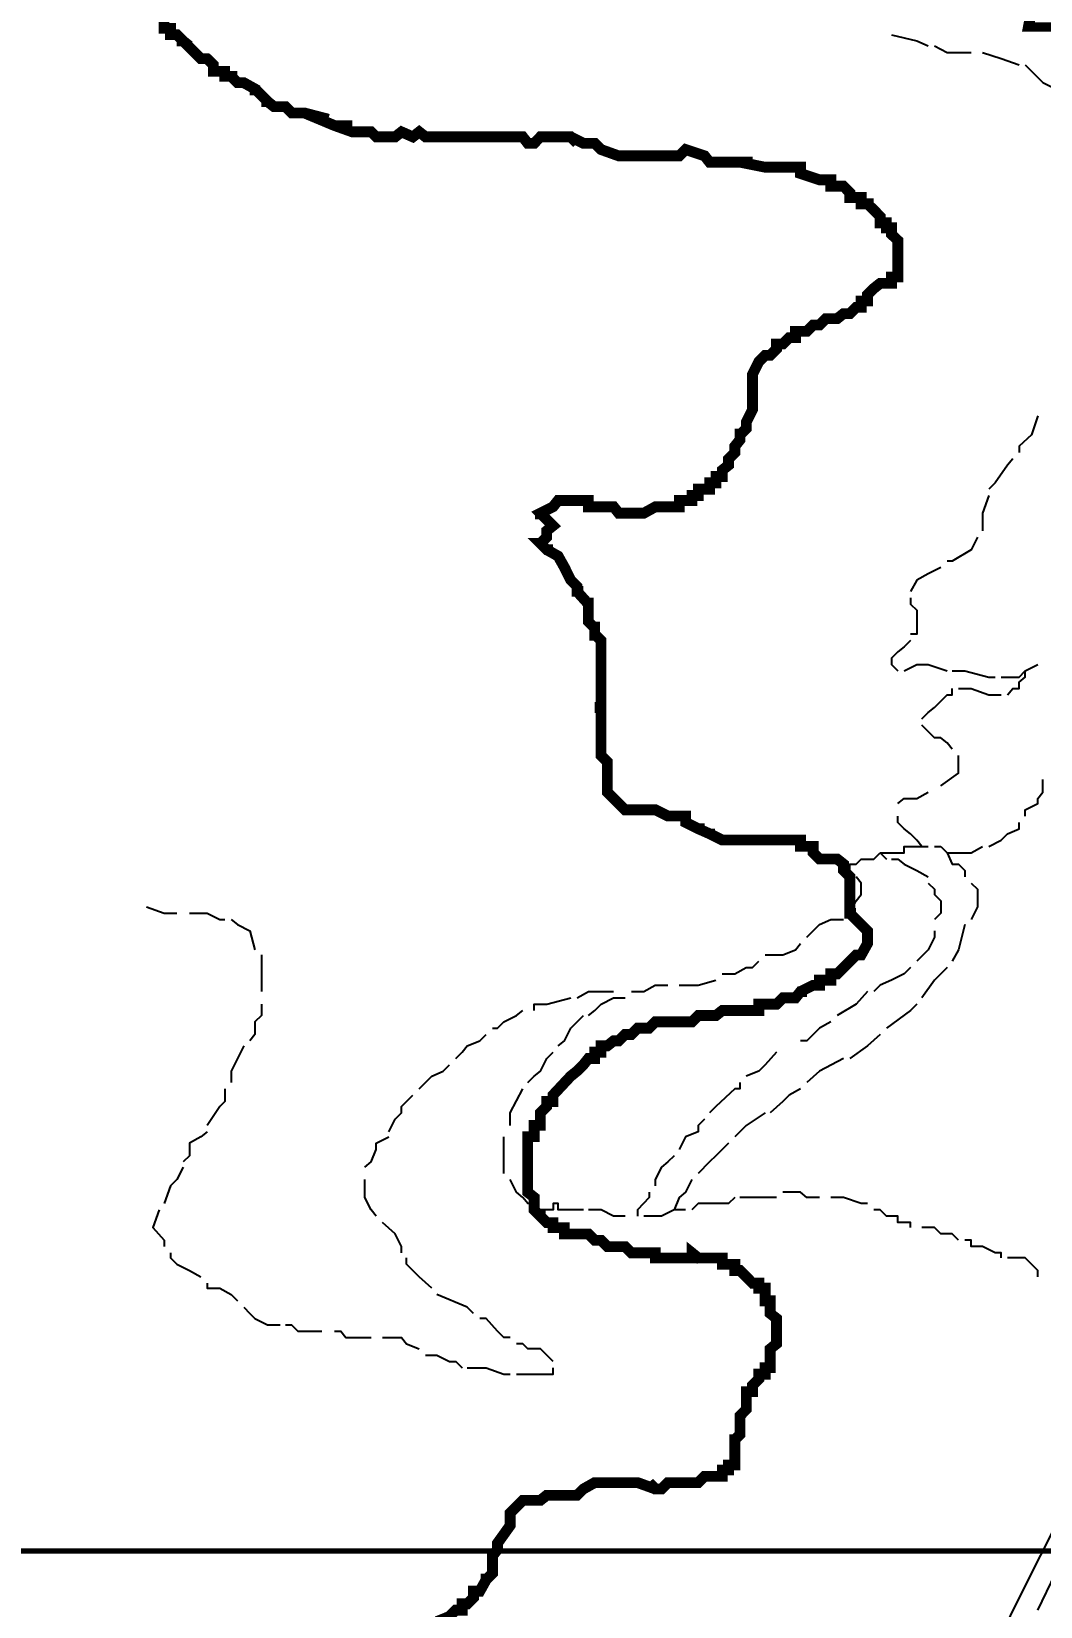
# Model space of a CAD drawing. Header units: millimetres. Extents: x -3588 to 75209, y -3737 to 38254.
# Drawn here: x 27472.3 to 27697.9, y 18146.8 to 18498.9 of the extents above; entities that cross this region are included whole.
import ezdxf

# ---------------------------------------------------------------- set-up
doc = ezdxf.new("R2010")
doc.units = ezdxf.units.MM
doc.layers.add('P', color=253, linetype='Continuous')
doc.layers.add('T', color=7, linetype='Continuous')

msp = doc.modelspace()

# ---------------------------------------------------------------- linework, layer by layer
at = {"layer": 'P', "const_width": 2.417}
for points in [[(27633.512, 18194.784), (27633.512, 18196.192), (27634.92, 18197.6), (27634.92, 18198.72), (27636.344, 18198.72), (27636.344, 18200.145), (27637.465, 18200.145), (27637.465, 18201.553), (27637.465, 18202.961), (27637.465, 18204.37), (27638.873, 18205.506), (27638.873, 18206.914), (27638.873, 18208.323), (27638.873, 18209.731), (27638.873, 18211.155), (27637.465, 18212.276), (27637.465, 18213.684), (27637.465, 18215.108), (27636.344, 18215.108), (27636.344, 18216.517), (27636.344, 18217.925), (27634.92, 18217.925), (27634.92, 18219.045), (27633.512, 18219.045), (27632.103, 18220.47), (27630.695, 18221.878), (27629.559, 18221.878), (27629.559, 18223.286), (27628.15, 18223.286), (27626.742, 18223.286), (27626.742, 18224.694), (27625.334, 18224.694), (27623.91, 18224.694), (27622.789, 18224.694), (27621.381, 18224.694), (27619.973, 18225.831), (27619.973, 18224.694), (27618.548, 18224.694), (27617.14, 18224.694), (27616.02, 18224.694), (27614.595, 18224.694), (27613.187, 18224.694), (27611.779, 18224.694), (27611.779, 18225.831), (27610.37, 18225.831), (27609.234, 18225.831), (27607.826, 18225.831), (27606.417, 18225.831), (27605.009, 18227.239), (27603.585, 18227.239), (27602.465, 18227.239), (27601.056, 18227.239), (27599.648, 18228.647), (27598.224, 18228.647), (27596.815, 18230.056), (27595.695, 18230.056), (27594.271, 18230.056), (27592.862, 18230.056), (27591.454, 18230.056), (27591.454, 18231.48), (27590.046, 18231.48), (27588.909, 18231.48), (27588.909, 18232.6), (27587.501, 18232.6), (27586.093, 18234.009), (27584.684, 18235.433), (27584.684, 18236.841), (27584.684, 18238.25), (27583.26, 18239.37), (27583.26, 18240.794), (27583.26, 18242.203), (27583.26, 18243.611), (27583.26, 18245.019), (27583.26, 18246.155), (27583.26, 18247.564), (27583.26, 18248.972), (27583.26, 18250.38), (27583.26, 18251.805), (27584.684, 18251.805), (27584.684, 18252.925), (27584.684, 18254.333), (27586.093, 18254.333), (27586.093, 18255.758), (27586.093, 18257.166), (27587.501, 18258.574), (27587.501, 18259.695), (27588.909, 18259.695), (27588.909, 18261.119), (27592.862, 18265.344), (27594.271, 18266.48), (27595.695, 18267.889), (27596.815, 18269.297), (27598.224, 18269.297), (27598.224, 18270.705), (27599.648, 18270.705), (27599.648, 18272.129), (27601.056, 18272.129), (27602.465, 18273.25), (27603.585, 18273.25), (27605.009, 18274.658), (27606.417, 18274.658), (27607.826, 18276.082), (27610.37, 18276.082), (27611.779, 18277.491), (27613.187, 18277.491), (27614.595, 18277.491), (27616.02, 18277.491), (27617.14, 18277.491), (27618.548, 18277.491), (27619.973, 18277.491), (27621.381, 18278.899), (27622.789, 18278.899), (27623.91, 18278.899), (27625.334, 18278.899), (27626.742, 18280.019), (27628.15, 18280.019), (27629.559, 18280.019), (27630.695, 18280.019), (27632.103, 18280.019), (27633.512, 18280.019), (27634.92, 18280.019), (27634.92, 18281.444), (27637.465, 18281.444), (27638.873, 18281.444), (27640.297, 18282.852), (27641.706, 18282.852), (27643.114, 18282.852), (27644.234, 18284.26), (27647.067, 18285.669), (27648.475, 18285.669), (27648.475, 18286.805), (27649.884, 18286.805), (27651.02, 18286.805), (27651.02, 18288.213), (27652.428, 18288.213), (27653.836, 18289.622), (27655.245, 18291.03), (27656.669, 18292.454), (27657.789, 18292.454), (27659.198, 18294.983), (27659.198, 18296.407), (27659.198, 18297.815), (27657.789, 18299.224), (27656.669, 18300.344), (27655.245, 18301.768), (27655.245, 18303.177), (27655.245, 18304.585), (27655.245, 18305.993), (27655.245, 18307.13), (27655.245, 18308.538), (27655.245, 18309.946), (27653.836, 18311.355), (27653.836, 18312.779), (27652.428, 18313.899), (27651.02, 18313.899), (27649.884, 18313.899), (27648.475, 18313.899), (27647.067, 18315.308), (27647.067, 18316.732), (27645.659, 18316.732), (27644.234, 18316.732), (27644.234, 18318.14), (27643.114, 18318.14), (27641.706, 18318.14), (27640.297, 18318.14), (27638.873, 18318.14), (27636.344, 18318.14), (27633.512, 18318.14), (27630.695, 18318.14), (27629.559, 18318.14), (27626.742, 18318.14), (27623.91, 18319.548), (27621.381, 18320.669), (27618.548, 18322.093), (27618.548, 18323.501), (27617.14, 18323.501), (27614.595, 18323.501), (27611.779, 18324.91), (27610.37, 18324.91), (27607.826, 18324.91), (27605.009, 18324.91), (27603.585, 18326.318), (27602.465, 18327.454), (27601.056, 18328.863), (27601.056, 18331.679), (27601.056, 18333.104), (27601.056, 18335.632), (27599.648, 18337.057), (27599.648, 18338.465), (27599.648, 18340.993), (27599.648, 18345.234), (27599.648, 18346.643), (27599.648, 18347.779), (27598.224, 18347.779), (27599.648, 18347.779), (27599.648, 18350.596), (27599.648, 18352.004), (27599.648, 18355.957), (27599.648, 18357.381), (27599.648, 18360.198), (27599.648, 18362.743), (27598.224, 18364.151), (27598.224, 18365.559), (27596.815, 18366.967), (27596.815, 18369.512), (27596.815, 18370.92), (27594.271, 18373.753), (27594.271, 18374.873), (27592.862, 18376.282), (27591.454, 18379.114), (27590.046, 18381.643), (27587.501, 18383.067), (27586.093, 18384.476), (27587.501, 18385.884), (27587.501, 18387.292), (27588.909, 18388.428), (27587.501, 18389.837), (27586.093, 18391.245), (27588.909, 18392.653), (27590.046, 18394.078), (27591.454, 18394.078), (27592.862, 18394.078), (27594.271, 18394.078), (27595.695, 18394.078), (27596.815, 18394.078), (27596.815, 18392.653), (27598.224, 18392.653), (27599.648, 18392.653), (27601.056, 18392.653), (27602.465, 18392.653), (27603.585, 18391.245), (27605.009, 18391.245), (27606.417, 18391.245), (27607.826, 18391.245), (27609.234, 18391.245), (27611.779, 18392.653), (27613.187, 18392.653), (27614.595, 18392.653), (27616.02, 18392.653), (27617.14, 18392.653), (27617.14, 18394.078), (27618.548, 18394.078), (27619.973, 18394.078), (27619.973, 18395.198), (27621.381, 18395.198), (27621.381, 18396.606), (27623.91, 18396.606), (27623.91, 18398.031), (27625.334, 18398.031), (27625.334, 18399.439), (27626.742, 18399.439), (27626.742, 18400.847), (27628.15, 18401.968), (27628.15, 18403.392), (27629.559, 18404.8), (27629.559, 18406.209), (27630.695, 18407.617), (27630.695, 18408.753), (27632.103, 18410.162), (27632.103, 18411.57), (27633.512, 18414.402), (27633.512, 18415.523), (27633.512, 18416.931), (27633.512, 18419.764), (27633.512, 18421.172), (27633.512, 18422.292), (27634.92, 18425.125), (27636.344, 18426.533), (27637.465, 18426.533), (27638.873, 18427.942), (27638.873, 18429.078), (27640.297, 18429.078), (27641.706, 18430.486), (27643.114, 18430.486), (27643.114, 18431.895), (27644.234, 18431.895), (27645.659, 18431.895), (27647.067, 18433.303), (27648.475, 18433.303), (27649.884, 18434.727), (27651.02, 18434.727), (27652.428, 18434.727), (27653.836, 18435.847), (27655.245, 18435.847), (27656.669, 18437.256), (27657.789, 18437.256), (27657.789, 18438.68), (27659.198, 18438.68), (27659.198, 18440.088), (27660.622, 18441.497), (27662.03, 18442.617), (27663.439, 18442.617), (27664.559, 18442.617), (27664.559, 18444.041), (27665.983, 18444.041), (27665.983, 18445.45), (27665.983, 18446.858), (27665.983, 18448.266), (27665.983, 18449.403), (27665.983, 18450.811), (27665.983, 18452.219), (27664.559, 18453.628), (27664.559, 18455.052), (27663.439, 18455.052), (27663.439, 18456.172), (27662.03, 18456.172), (27662.03, 18457.581), (27660.622, 18459.005), (27659.198, 18460.413), (27657.789, 18460.413), (27657.789, 18461.822), (27656.669, 18461.822), (27655.245, 18461.822), (27655.245, 18462.942), (27653.836, 18464.366), (27651.02, 18464.366), (27651.02, 18465.774), (27648.475, 18465.774), (27644.234, 18467.183), (27644.234, 18468.591), (27641.706, 18468.591), (27640.297, 18468.591), (27638.873, 18468.591), (27637.465, 18468.591), (27636.344, 18468.591), (27630.695, 18469.727), (27628.15, 18469.727), (27625.334, 18469.727), (27623.91, 18469.727), (27622.789, 18471.136), (27618.548, 18472.544), (27617.14, 18471.136), (27613.187, 18471.136), (27611.779, 18471.136), (27610.37, 18471.136), (27609.234, 18471.136), (27606.417, 18471.136), (27605.009, 18471.136), (27603.585, 18471.136), (27599.648, 18472.544), (27598.224, 18473.952), (27596.815, 18473.952), (27595.695, 18473.952), (27592.862, 18475.377), (27590.046, 18475.377), (27588.909, 18475.377), (27586.093, 18475.377), (27584.684, 18473.952), (27583.26, 18473.952), (27582.14, 18475.377), (27579.323, 18475.377), (27577.899, 18475.377), (27573.946, 18475.377), (27571.129, 18475.377), (27565.768, 18475.377), (27560.407, 18475.377), (27558.998, 18476.497), (27557.574, 18475.377), (27555.046, 18476.497), (27553.621, 18475.377), (27550.805, 18475.377), (27549.396, 18475.377), (27548.26, 18476.497), (27546.852, 18476.497), (27544.035, 18476.497), (27540.082, 18477.905), (27533.296, 18480.738), (27531.888, 18480.738), (27530.48, 18480.738), (27529.072, 18482.146), (27527.935, 18482.146), (27526.527, 18482.146), (27525.119, 18483.266), (27522.286, 18486.099), (27519.757, 18487.507), (27518.349, 18487.507), (27516.925, 18488.916), (27515.516, 18488.916), (27515.516, 18490.052), (27514.396, 18490.052), (27512.972, 18490.052), (27512.972, 18491.46), (27511.563, 18492.869), (27510.155, 18492.869), (27508.747, 18494.277), (27506.202, 18496.822), (27504.794, 18498.23), (27503.386, 18498.23), (27503.386, 18499.654), (27501.961, 18499.654), (27501.961, 18501.063)], [(27503.386, 18498.23), (27503.386, 18499.654), (27501.961, 18499.654), (27501.961, 18501.063)], [(27507.611, 18495.701), (27506.202, 18496.822), (27504.794, 18496.822)], [(27518.349, 18488.916), (27516.925, 18488.916), (27515.516, 18488.916), (27515.516, 18490.052), (27514.396, 18490.052), (27512.972, 18490.052), (27512.972, 18491.46), (27511.563, 18492.869), (27510.155, 18492.869), (27508.747, 18494.277)], [(27522.286, 18484.691), (27522.286, 18486.099), (27519.757, 18487.507)], [(27526.527, 18482.146), (27525.119, 18483.266), (27523.71, 18483.266)], [(27538.674, 18479.33), (27533.296, 18480.738), (27531.888, 18480.738), (27530.48, 18480.738), (27529.072, 18482.146), (27527.935, 18482.146)], [(27544.035, 18477.905), (27540.082, 18477.905)], [(27548.26, 18476.497), (27546.852, 18476.497), (27545.443, 18476.497)], [(27560.407, 18475.377), (27558.998, 18476.497), (27557.574, 18475.377), (27555.046, 18476.497), (27553.621, 18475.377), (27550.805, 18475.377)], [(27565.768, 18475.377), (27562.935, 18475.377)], [(27571.129, 18475.377), (27568.585, 18475.377)], [(27583.26, 18473.952), (27582.14, 18475.377), (27579.323, 18475.377), (27577.899, 18475.377), (27573.946, 18475.377), (27572.538, 18475.377)], [(27588.909, 18475.377), (27586.093, 18475.377), (27584.684, 18473.952)], [(27594.271, 18473.952), (27592.862, 18475.377), (27590.046, 18475.377)], [(27606.417, 18471.136), (27605.009, 18471.136), (27603.585, 18471.136), (27599.648, 18472.544), (27598.224, 18473.952), (27596.815, 18473.952), (27595.695, 18473.952)], [(27611.779, 18471.136), (27610.37, 18471.136), (27609.234, 18471.136), (27607.826, 18471.136)], [(27617.14, 18471.136), (27613.187, 18471.136)], [(27629.559, 18469.727), (27628.15, 18469.727), (27625.334, 18469.727), (27623.91, 18469.727), (27622.789, 18471.136), (27618.548, 18472.544)], [(27633.512, 18469.727), (27630.695, 18469.727)], [(27638.873, 18468.591), (27637.465, 18468.591), (27636.344, 18468.591)], [(27651.02, 18464.366), (27651.02, 18465.774), (27648.475, 18465.774), (27644.234, 18467.183), (27644.234, 18468.591), (27641.706, 18468.591)], [(27655.245, 18462.942), (27653.836, 18464.366), (27652.428, 18464.366)], [(27660.622, 18460.413), (27659.198, 18460.413), (27657.789, 18460.413), (27657.789, 18461.822), (27656.669, 18461.822)], [(27665.983, 18449.403), (27665.983, 18450.811), (27665.983, 18452.219), (27664.559, 18453.628), (27664.559, 18455.052), (27663.439, 18455.052), (27663.439, 18456.172), (27662.03, 18456.172), (27662.03, 18457.581), (27660.622, 18459.005)], [(27665.983, 18444.041), (27665.983, 18445.45), (27665.983, 18446.858), (27665.983, 18448.266)], [(27651.02, 18434.727), (27652.428, 18434.727), (27653.836, 18435.847), (27655.245, 18435.847), (27656.669, 18437.256), (27657.789, 18437.256), (27657.789, 18438.68), (27659.198, 18438.68), (27659.198, 18440.088)], [(27660.622, 18441.497), (27662.03, 18442.617), (27663.439, 18442.617), (27664.559, 18442.617)], [(27647.067, 18433.303), (27648.475, 18433.303), (27649.884, 18434.727)], [(27633.512, 18421.172), (27633.512, 18422.292), (27634.92, 18425.125), (27636.344, 18426.533), (27637.465, 18426.533), (27638.873, 18427.942), (27638.873, 18429.078), (27640.297, 18429.078)], [(27641.706, 18430.486), (27643.114, 18430.486), (27643.114, 18431.895), (27644.234, 18431.895)], [(27633.512, 18416.931), (27633.512, 18419.764)], [(27632.103, 18411.57), (27633.512, 18414.402)], [(27626.742, 18400.847), (27628.15, 18401.968), (27628.15, 18403.392), (27629.559, 18404.8), (27629.559, 18406.209), (27630.695, 18407.617), (27630.695, 18408.753), (27630.695, 18410.162)], [(27622.789, 18396.606), (27623.91, 18396.606), (27623.91, 18398.031), (27625.334, 18398.031), (27625.334, 18399.439)], [(27586.093, 18389.837), (27586.093, 18391.245), (27588.909, 18392.653), (27590.046, 18394.078), (27591.454, 18394.078), (27592.862, 18394.078), (27594.271, 18394.078)], [(27596.815, 18394.078), (27596.815, 18392.653), (27598.224, 18392.653), (27599.648, 18392.653)], [(27618.548, 18394.078), (27619.973, 18394.078), (27619.973, 18395.198), (27621.381, 18395.198)], [(27601.056, 18392.653), (27602.465, 18392.653), (27603.585, 18391.245), (27605.009, 18391.245)], [(27606.417, 18391.245), (27607.826, 18391.245), (27609.234, 18391.245), (27611.779, 18392.653), (27613.187, 18392.653), (27614.595, 18392.653), (27616.02, 18392.653), (27617.14, 18392.653)], [(27587.501, 18385.884), (27587.501, 18387.292), (27588.909, 18388.428), (27587.501, 18389.837)], [(27588.909, 18383.067), (27587.501, 18383.067), (27586.093, 18384.476), (27587.501, 18384.476)], [(27595.695, 18373.753), (27594.271, 18373.753), (27594.271, 18374.873), (27592.862, 18376.282), (27591.454, 18379.114), (27590.046, 18381.643)], [(27596.815, 18368.104), (27596.815, 18369.512), (27596.815, 18370.92), (27596.815, 18372.329)], [(27598.224, 18362.743), (27598.224, 18364.151), (27598.224, 18365.559), (27598.224, 18366.967)], [(27599.648, 18350.596), (27599.648, 18352.004), (27599.648, 18355.957), (27599.648, 18357.381), (27599.648, 18360.198), (27599.648, 18361.318)], [(27599.648, 18346.643), (27599.648, 18347.779), (27598.224, 18347.779), (27599.648, 18347.779), (27599.648, 18349.187)], [(27599.648, 18340.993), (27599.648, 18343.826)], [(27601.056, 18328.863), (27601.056, 18331.679), (27601.056, 18333.104), (27601.056, 18335.632), (27599.648, 18337.057), (27599.648, 18338.465)], [(27605.009, 18324.91), (27603.585, 18326.318), (27602.465, 18327.454)], [(27610.37, 18324.91), (27607.826, 18324.91)], [(27622.789, 18320.669), (27621.381, 18320.669), (27618.548, 18322.093), (27618.548, 18323.501), (27617.14, 18323.501), (27614.595, 18323.501), (27611.779, 18324.91)], [(27626.742, 18318.14), (27623.91, 18319.548), (27623.91, 18320.669)], [(27632.103, 18318.14), (27630.695, 18318.14), (27629.559, 18318.14), (27628.15, 18318.14)], [(27644.234, 18318.14), (27643.114, 18318.14), (27641.706, 18318.14), (27640.297, 18318.14), (27638.873, 18318.14), (27636.344, 18318.14), (27633.512, 18318.14)], [(27648.475, 18313.899), (27647.067, 18315.308), (27647.067, 18316.732), (27645.659, 18316.732)], [(27653.836, 18312.779), (27652.428, 18313.899), (27651.02, 18313.899), (27649.884, 18313.899)], [(27656.669, 18301.768), (27655.245, 18301.768), (27655.245, 18303.177), (27655.245, 18304.585), (27655.245, 18305.993), (27655.245, 18307.13), (27655.245, 18308.538), (27655.245, 18309.946), (27653.836, 18311.355)], [(27659.198, 18296.407), (27659.198, 18297.815), (27657.789, 18299.224), (27656.669, 18300.344)], [(27656.669, 18292.454), (27657.789, 18292.454), (27659.198, 18294.983)], [(27647.067, 18285.669), (27648.475, 18285.669), (27648.475, 18286.805), (27649.884, 18286.805), (27651.02, 18286.805), (27651.02, 18288.213), (27652.428, 18288.213), (27653.836, 18289.622), (27655.245, 18291.03)], [(27643.114, 18282.852), (27644.234, 18284.26), (27645.659, 18284.26)], [(27625.334, 18278.899), (27626.742, 18280.019), (27628.15, 18280.019), (27629.559, 18280.019), (27630.695, 18280.019), (27632.103, 18280.019), (27633.512, 18280.019), (27634.92, 18280.019), (27634.92, 18281.444), (27636.344, 18281.444)], [(27637.465, 18281.444), (27638.873, 18281.444), (27640.297, 18282.852)], [(27603.585, 18273.25), (27605.009, 18274.658), (27606.417, 18274.658), (27607.826, 18276.082), (27610.37, 18276.082), (27611.779, 18277.491), (27613.187, 18277.491)], [(27614.595, 18277.491), (27616.02, 18277.491), (27617.14, 18277.491), (27618.548, 18277.491)], [(27619.973, 18277.491), (27621.381, 18278.899), (27622.789, 18278.899), (27623.91, 18278.899)], [(27599.648, 18270.705), (27599.648, 18272.129), (27601.056, 18272.129), (27602.465, 18273.25)], [(27595.695, 18267.889), (27596.815, 18269.297), (27598.224, 18269.297)], [(27587.501, 18258.574), (27587.501, 18259.695), (27588.909, 18259.695), (27588.909, 18261.119), (27592.862, 18265.344), (27594.271, 18266.48)], [(27584.684, 18252.925), (27584.684, 18254.333), (27586.093, 18254.333), (27586.093, 18255.758), (27586.093, 18257.166)], [(27583.26, 18248.972), (27583.26, 18250.38), (27583.26, 18251.805)], [(27584.684, 18236.841), (27584.684, 18238.25), (27583.26, 18239.37), (27583.26, 18240.794), (27583.26, 18242.203), (27583.26, 18243.611), (27583.26, 18245.019), (27583.26, 18246.155)], [(27588.909, 18232.6), (27587.501, 18232.6), (27586.093, 18234.009), (27586.093, 18235.433)], [(27592.862, 18230.056), (27591.454, 18230.056), (27591.454, 18231.48), (27590.046, 18231.48)], [(27603.585, 18227.239), (27602.465, 18227.239), (27601.056, 18227.239), (27599.648, 18228.647), (27598.224, 18228.647), (27596.815, 18230.056), (27595.695, 18230.056), (27594.271, 18230.056)], [(27609.234, 18225.831), (27607.826, 18225.831), (27606.417, 18225.831)], [(27614.595, 18224.694), (27613.187, 18224.694), (27611.779, 18224.694), (27611.779, 18225.831), (27610.37, 18225.831)], [(27626.742, 18224.694), (27625.334, 18224.694), (27623.91, 18224.694), (27622.789, 18224.694), (27621.381, 18224.694), (27619.973, 18225.831), (27619.973, 18224.694), (27618.548, 18224.694), (27617.14, 18224.694), (27616.02, 18224.694)], [(27630.695, 18221.878), (27629.559, 18221.878), (27629.559, 18223.286), (27628.15, 18223.286)], [(27634.92, 18217.925), (27634.92, 18219.045), (27633.512, 18219.045), (27632.103, 18220.47)], [(27638.873, 18206.914), (27638.873, 18208.323), (27638.873, 18209.731), (27638.873, 18211.155), (27637.465, 18212.276), (27637.465, 18213.684), (27637.465, 18215.108), (27636.344, 18215.108), (27636.344, 18216.517)], [(27637.465, 18201.553), (27637.465, 18202.961), (27637.465, 18204.37), (27638.873, 18205.506)], [(27634.92, 18197.6), (27634.92, 18198.72), (27636.344, 18198.72), (27636.344, 18200.145)], [(27630.695, 18186.59), (27630.695, 18187.998), (27630.695, 18189.406), (27632.103, 18190.831), (27632.103, 18191.951), (27632.103, 18193.359), (27632.103, 18194.784), (27633.512, 18194.784), (27633.512, 18196.192)], [(27618.548, 18174.459), (27619.973, 18174.459), (27621.381, 18174.459), (27622.789, 18175.867), (27623.91, 18175.867), (27625.334, 18175.867), (27626.742, 18175.867), (27626.742, 18177.275), (27628.15, 18177.275), (27628.15, 18178.396), (27629.559, 18178.396), (27629.559, 18179.82), (27629.559, 18181.228), (27629.559, 18184.045), (27630.695, 18185.181), (27630.695, 18186.59), (27630.695, 18187.998), (27630.695, 18189.406), (27632.103, 18190.831), (27632.103, 18191.951), (27632.103, 18193.359), (27632.103, 18194.784), (27633.512, 18194.784)], [(27629.559, 18181.228), (27629.559, 18184.045), (27630.695, 18184.045)], [(27626.742, 18177.275), (27628.15, 18177.275), (27628.15, 18178.396), (27629.559, 18178.396), (27629.559, 18179.82)], [(27614.595, 18174.459), (27617.14, 18174.459), (27618.548, 18174.459), (27619.973, 18174.459), (27621.381, 18174.459), (27622.789, 18175.867), (27623.91, 18175.867), (27625.334, 18175.867)], [(27565.768, 18144.532), (27567.176, 18145.94), (27568.585, 18145.94), (27568.585, 18147.349), (27569.721, 18147.349), (27571.129, 18148.757), (27571.129, 18150.181), (27572.538, 18150.181), (27573.946, 18152.71), (27575.37, 18154.134), (27575.37, 18155.542), (27575.37, 18156.951), (27575.37, 18158.071), (27576.491, 18159.495), (27576.491, 18160.904), (27579.323, 18164.857), (27579.323, 18166.265), (27579.323, 18167.673), (27580.731, 18169.082), (27582.14, 18170.506), (27584.684, 18170.506), (27586.093, 18170.506), (27587.501, 18171.626), (27590.046, 18171.626), (27591.454, 18171.626), (27592.862, 18171.626), (27594.271, 18171.626), (27595.695, 18173.035), (27598.224, 18174.459), (27601.056, 18174.459), (27605.009, 18174.459), (27606.417, 18174.459), (27607.826, 18174.459), (27611.779, 18173.035), (27613.187, 18173.035), (27614.595, 18174.459), (27618.548, 18174.459)], [(27587.501, 18171.626), (27590.046, 18171.626), (27591.454, 18171.626)], [(27592.862, 18171.626), (27594.271, 18171.626), (27595.695, 18173.035), (27598.224, 18174.459), (27601.056, 18174.459), (27603.585, 18174.459)], [(27605.009, 18174.459), (27606.417, 18174.459), (27607.826, 18174.459)], [(27610.37, 18174.459), (27611.779, 18173.035), (27613.187, 18173.035)], [(27576.491, 18159.495), (27576.491, 18160.904), (27579.323, 18164.857), (27579.323, 18166.265), (27579.323, 18167.673), (27580.731, 18169.082)], [(27582.14, 18170.506), (27584.684, 18170.506), (27586.093, 18170.506)], [(27575.37, 18155.542), (27575.37, 18156.951), (27575.37, 18158.071), (27576.491, 18158.071)], [(27572.538, 18150.181), (27573.946, 18152.71), (27573.946, 18154.134)], [(27562.935, 18143.396), (27565.768, 18144.532), (27567.176, 18145.94), (27568.585, 18145.94), (27568.585, 18147.349), (27569.721, 18147.349), (27571.129, 18148.757)]]:
    msp.add_lwpolyline(points, dxfattribs=at)
at = {"layer": 'P', "color": 254, "const_width": 1.2}
for points in [[(27568.585, 18145.94), (27568.585, 18147.349), (27569.721, 18147.349), (27571.129, 18148.757), (27571.129, 18150.181), (27572.538, 18150.181), (27573.946, 18152.71), (27575.37, 18154.134), (27575.37, 18155.542), (27575.37, 18156.951), (27575.37, 18158.071), (27576.491, 18159.495), (27576.491, 18160.904), (27579.323, 18164.857), (27579.323, 18166.265), (27579.323, 18167.673), (27580.731, 18169.082), (27582.14, 18170.506), (27584.684, 18170.506), (27586.093, 18170.506), (27587.501, 18171.626), (27590.046, 18171.626), (27591.454, 18171.626), (27592.862, 18171.626), (27594.271, 18171.626), (27595.695, 18173.035), (27598.224, 18174.459), (27601.056, 18174.459), (27605.009, 18174.459), (27606.417, 18174.459), (27607.826, 18174.459), (27611.779, 18173.035), (27613.187, 18173.035), (27614.595, 18174.459), (27617.14, 18174.459), (27618.548, 18174.459), (27619.973, 18174.459), (27621.381, 18174.459), (27622.789, 18175.867), (27623.91, 18175.867), (27625.334, 18175.867), (27626.742, 18175.867), (27626.742, 18177.275), (27628.15, 18177.275), (27628.15, 18178.396), (27629.559, 18178.396), (27629.559, 18179.82), (27629.559, 18181.228), (27629.559, 18184.045), (27630.695, 18185.181), (27630.695, 18186.59), (27630.695, 18187.998), (27630.695, 18189.406), (27632.103, 18190.831), (27632.103, 18191.951), (27632.103, 18193.359), (27632.103, 18194.784), (27633.512, 18194.784), (27633.512, 18196.192), (27634.92, 18197.6), (27634.92, 18198.72), (27636.344, 18198.72), (27636.344, 18200.145), (27637.465, 18200.145), (27637.465, 18201.553), (27637.465, 18202.961), (27637.465, 18204.37), (27638.873, 18205.506), (27638.873, 18206.914), (27638.873, 18208.323), (27638.873, 18209.731), (27638.873, 18211.155), (27637.465, 18212.276), (27637.465, 18213.684), (27637.465, 18215.108), (27636.344, 18215.108), (27636.344, 18216.517), (27636.344, 18217.925), (27634.92, 18217.925), (27634.92, 18219.045), (27633.512, 18219.045), (27632.103, 18220.47), (27630.695, 18221.878), (27629.559, 18221.878), (27629.559, 18223.286), (27628.15, 18223.286), (27626.742, 18223.286), (27626.742, 18224.694), (27625.334, 18224.694), (27623.91, 18224.694), (27622.789, 18224.694), (27621.381, 18224.694), (27619.973, 18225.831), (27619.973, 18224.694), (27618.548, 18224.694), (27617.14, 18224.694), (27616.02, 18224.694), (27614.595, 18224.694), (27613.187, 18224.694), (27611.779, 18224.694), (27611.779, 18225.831), (27610.37, 18225.831), (27609.234, 18225.831), (27607.826, 18225.831), (27606.417, 18225.831), (27605.009, 18227.239), (27603.585, 18227.239), (27602.465, 18227.239), (27601.056, 18227.239), (27599.648, 18228.647), (27598.224, 18228.647), (27596.815, 18230.056), (27595.695, 18230.056), (27594.271, 18230.056), (27592.862, 18230.056), (27591.454, 18230.056), (27591.454, 18231.48), (27590.046, 18231.48), (27588.909, 18231.48), (27588.909, 18232.6), (27587.501, 18232.6), (27586.093, 18234.009), (27584.684, 18235.433), (27584.684, 18236.841), (27584.684, 18238.25), (27583.26, 18239.37), (27583.26, 18240.794), (27583.26, 18242.203), (27583.26, 18243.611), (27583.26, 18245.019), (27583.26, 18246.155), (27583.26, 18247.564), (27583.26, 18248.972), (27583.26, 18250.38), (27583.26, 18251.805), (27584.684, 18251.805), (27584.684, 18252.925), (27584.684, 18254.333), (27586.093, 18254.333), (27586.093, 18255.758), (27586.093, 18257.166), (27587.501, 18258.574), (27587.501, 18259.695), (27588.909, 18259.695), (27588.909, 18261.119), (27592.862, 18265.344), (27594.271, 18266.48), (27595.695, 18267.889), (27596.815, 18269.297), (27598.224, 18269.297), (27598.224, 18270.705), (27599.648, 18270.705), (27599.648, 18272.129), (27601.056, 18272.129), (27602.465, 18273.25), (27603.585, 18273.25), (27605.009, 18274.658), (27606.417, 18274.658), (27607.826, 18276.082), (27610.37, 18276.082), (27611.779, 18277.491), (27613.187, 18277.491), (27614.595, 18277.491), (27616.02, 18277.491), (27617.14, 18277.491), (27618.548, 18277.491), (27619.973, 18277.491), (27621.381, 18278.899), (27622.789, 18278.899), (27623.91, 18278.899), (27625.334, 18278.899), (27626.742, 18280.019), (27628.15, 18280.019), (27629.559, 18280.019), (27630.695, 18280.019), (27632.103, 18280.019), (27633.512, 18280.019), (27634.92, 18280.019), (27634.92, 18281.444), (27637.465, 18281.444), (27638.873, 18281.444), (27640.297, 18282.852), (27641.706, 18282.852), (27643.114, 18282.852), (27644.234, 18284.26), (27647.067, 18285.669), (27648.475, 18285.669), (27648.475, 18286.805), (27649.884, 18286.805), (27651.02, 18286.805), (27651.02, 18288.213), (27652.428, 18288.213), (27653.836, 18289.622), (27655.245, 18291.03), (27656.669, 18292.454), (27657.789, 18292.454), (27659.198, 18294.983), (27659.198, 18296.407), (27659.198, 18297.815), (27657.789, 18299.224), (27656.669, 18300.344), (27655.245, 18301.768), (27655.245, 18303.177), (27655.245, 18304.585), (27655.245, 18305.993), (27655.245, 18307.13), (27655.245, 18308.538), (27655.245, 18309.946), (27653.836, 18311.355), (27653.836, 18312.779), (27652.428, 18313.899), (27651.02, 18313.899), (27649.884, 18313.899), (27648.475, 18313.899), (27647.067, 18315.308), (27647.067, 18316.732), (27645.659, 18316.732), (27644.234, 18316.732), (27644.234, 18318.14), (27643.114, 18318.14), (27641.706, 18318.14), (27640.297, 18318.14), (27638.873, 18318.14), (27636.344, 18318.14), (27633.512, 18318.14), (27630.695, 18318.14), (27629.559, 18318.14), (27626.742, 18318.14), (27623.91, 18319.548), (27621.381, 18320.669), (27618.548, 18322.093), (27618.548, 18323.501), (27617.14, 18323.501), (27614.595, 18323.501), (27611.779, 18324.91), (27610.37, 18324.91), (27607.826, 18324.91), (27605.009, 18324.91), (27603.585, 18326.318), (27602.465, 18327.454), (27601.056, 18328.863), (27601.056, 18331.679), (27601.056, 18333.104), (27601.056, 18335.632), (27599.648, 18337.057), (27599.648, 18338.465), (27599.648, 18340.993), (27599.648, 18345.234), (27599.648, 18346.643), (27599.648, 18347.779), (27598.224, 18347.779), (27599.648, 18347.779), (27599.648, 18350.596), (27599.648, 18352.004), (27599.648, 18355.957), (27599.648, 18357.381), (27599.648, 18360.198), (27599.648, 18362.743), (27598.224, 18364.151), (27598.224, 18365.559), (27596.815, 18366.967), (27596.815, 18369.512), (27596.815, 18370.92), (27594.271, 18373.753), (27594.271, 18374.873), (27592.862, 18376.282), (27591.454, 18379.114), (27590.046, 18381.643), (27587.501, 18383.067), (27586.093, 18384.476), (27587.501, 18385.884), (27587.501, 18387.292), (27588.909, 18388.428), (27587.501, 18389.837), (27586.093, 18391.245), (27588.909, 18392.653), (27590.046, 18394.078), (27591.454, 18394.078), (27592.862, 18394.078), (27594.271, 18394.078), (27595.695, 18394.078), (27596.815, 18394.078), (27596.815, 18392.653), (27598.224, 18392.653), (27599.648, 18392.653), (27601.056, 18392.653), (27602.465, 18392.653), (27603.585, 18391.245), (27605.009, 18391.245), (27606.417, 18391.245), (27607.826, 18391.245), (27609.234, 18391.245), (27611.779, 18392.653), (27613.187, 18392.653), (27614.595, 18392.653), (27616.02, 18392.653), (27617.14, 18392.653), (27617.14, 18394.078), (27618.548, 18394.078), (27619.973, 18394.078), (27619.973, 18395.198), (27621.381, 18395.198), (27621.381, 18396.606), (27623.91, 18396.606), (27623.91, 18398.031), (27625.334, 18398.031), (27625.334, 18399.439), (27626.742, 18399.439), (27626.742, 18400.847), (27628.15, 18401.968), (27628.15, 18403.392), (27629.559, 18404.8), (27629.559, 18406.209), (27630.695, 18407.617), (27630.695, 18408.753), (27632.103, 18410.162), (27632.103, 18411.57), (27633.512, 18414.402), (27633.512, 18415.523), (27633.512, 18416.931), (27633.512, 18419.764), (27633.512, 18421.172), (27633.512, 18422.292), (27634.92, 18425.125), (27636.344, 18426.533), (27637.465, 18426.533), (27638.873, 18427.942), (27638.873, 18429.078), (27640.297, 18429.078), (27641.706, 18430.486), (27643.114, 18430.486), (27643.114, 18431.895), (27644.234, 18431.895), (27645.659, 18431.895), (27647.067, 18433.303), (27648.475, 18433.303), (27649.884, 18434.727), (27651.02, 18434.727), (27652.428, 18434.727), (27653.836, 18435.847), (27655.245, 18435.847), (27656.669, 18437.256), (27657.789, 18437.256), (27657.789, 18438.68), (27659.198, 18438.68), (27659.198, 18440.088), (27660.622, 18441.497), (27662.03, 18442.617), (27663.439, 18442.617), (27664.559, 18442.617), (27664.559, 18444.041), (27665.983, 18444.041), (27665.983, 18445.45), (27665.983, 18446.858), (27665.983, 18448.266), (27665.983, 18449.403), (27665.983, 18450.811), (27665.983, 18452.219), (27664.559, 18453.628), (27664.559, 18455.052), (27663.439, 18455.052), (27663.439, 18456.172), (27662.03, 18456.172), (27662.03, 18457.581), (27660.622, 18459.005), (27659.198, 18460.413), (27657.789, 18460.413), (27657.789, 18461.822), (27656.669, 18461.822), (27655.245, 18461.822), (27655.245, 18462.942), (27653.836, 18464.366), (27651.02, 18464.366), (27651.02, 18465.774), (27648.475, 18465.774), (27644.234, 18467.183), (27644.234, 18468.591), (27641.706, 18468.591), (27640.297, 18468.591), (27638.873, 18468.591), (27637.465, 18468.591), (27636.344, 18468.591), (27630.695, 18469.727), (27628.15, 18469.727), (27625.334, 18469.727), (27623.91, 18469.727), (27622.789, 18471.136), (27618.548, 18472.544), (27617.14, 18471.136), (27613.187, 18471.136), (27611.779, 18471.136), (27610.37, 18471.136), (27609.234, 18471.136), (27606.417, 18471.136), (27605.009, 18471.136), (27603.585, 18471.136), (27599.648, 18472.544), (27598.224, 18473.952), (27596.815, 18473.952), (27595.695, 18473.952), (27592.862, 18475.377), (27590.046, 18475.377), (27588.909, 18475.377), (27586.093, 18475.377), (27584.684, 18473.952), (27583.26, 18473.952), (27582.14, 18475.377), (27579.323, 18475.377), (27577.899, 18475.377), (27573.946, 18475.377), (27571.129, 18475.377), (27565.768, 18475.377), (27560.407, 18475.377), (27558.998, 18476.497), (27557.574, 18475.377), (27555.046, 18476.497), (27553.621, 18475.377), (27550.805, 18475.377), (27549.396, 18475.377), (27548.26, 18476.497), (27546.852, 18476.497), (27544.035, 18476.497), (27540.082, 18477.905), (27533.296, 18480.738), (27531.888, 18480.738), (27530.48, 18480.738), (27529.072, 18482.146), (27527.935, 18482.146), (27526.527, 18482.146), (27525.119, 18483.266), (27522.286, 18486.099), (27519.757, 18487.507), (27518.349, 18487.507), (27516.925, 18488.916), (27515.516, 18488.916), (27515.516, 18490.052), (27514.396, 18490.052), (27512.972, 18490.052), (27512.972, 18491.46), (27511.563, 18492.869), (27510.155, 18492.869), (27508.747, 18494.277), (27506.202, 18496.822), (27504.794, 18498.23), (27503.386, 18498.23), (27503.386, 18499.654)], [(20504.468, 18159.154), (35705.098, 18159.154)]]:
    msp.add_lwpolyline(points, dxfattribs=at)
at = {"layer": 'P'}
for points in [[(27664.559, 18498.23), (27670.208, 18496.822), (27672.753, 18495.701)], [(27674.161, 18495.701), (27676.994, 18494.277), (27682.355, 18494.277)], [(27684.884, 18494.277), (27689.125, 18492.869), (27693.078, 18491.46)], [(27694.486, 18491.46), (27695.894, 18490.052), (27698.439, 18487.507), (27701.271, 18486.099)], [(27697.319, 18412.978), (27695.894, 18408.753), (27693.078, 18406.209), (27693.078, 18404.8)], [(27691.669, 18403.392), (27690.533, 18401.968), (27687.716, 18398.031), (27686.308, 18396.606)], [(27686.308, 18395.198), (27684.884, 18391.245), (27684.884, 18387.292)], [(27683.763, 18385.884), (27682.355, 18383.067), (27678.114, 18380.523), (27676.994, 18380.523)], [(27675.569, 18379.114), (27672.753, 18377.706), (27670.208, 18376.282), (27668.8, 18373.753)], [(27668.8, 18372.329), (27668.8, 18370.92), (27670.208, 18369.512), (27670.208, 18366.967), (27670.208, 18364.151), (27668.8, 18364.151)], [(27668.8, 18362.743), (27667.392, 18361.318), (27665.983, 18360.198), (27664.559, 18358.79), (27664.559, 18357.381), (27665.983, 18355.957)], [(27667.392, 18355.957), (27670.208, 18357.381), (27672.753, 18357.381), (27676.994, 18355.957)], [(27678.114, 18355.957), (27680.947, 18355.957), (27686.308, 18354.549), (27687.716, 18354.549)], [(27689.125, 18354.549), (27690.533, 18354.549), (27693.078, 18354.549), (27694.486, 18355.957)], [(27690.533, 18350.596), (27691.669, 18352.004), (27693.078, 18352.004), (27693.078, 18353.428), (27694.486, 18354.549), (27694.486, 18355.957)], [(27694.486, 18355.957), (27697.319, 18357.381)], [(27671.345, 18345.234), (27672.753, 18346.643), (27674.161, 18347.779), (27675.569, 18349.187), (27676.994, 18350.596), (27678.114, 18350.596), (27678.114, 18352.004)], [(27679.522, 18352.004), (27680.947, 18352.004), (27682.355, 18352.004), (27686.308, 18350.596), (27689.125, 18350.596)], [(27678.114, 18338.465), (27676.994, 18339.873), (27675.569, 18340.993), (27674.161, 18340.993), (27672.753, 18342.418), (27671.345, 18343.826)], [(27675.569, 18330.271), (27679.522, 18333.104), (27679.522, 18335.632), (27679.522, 18337.057)], [(27694.486, 18323.501), (27694.486, 18324.91), (27697.319, 18326.318), (27697.319, 18327.454), (27698.439, 18328.863), (27698.439, 18330.271), (27698.439, 18331.679)], [(27665.983, 18326.318), (27667.392, 18327.454), (27670.208, 18327.454), (27672.753, 18328.863)], [(27671.345, 18316.732), (27670.208, 18318.14), (27668.8, 18319.548), (27667.392, 18320.669), (27665.983, 18322.093), (27665.983, 18323.501)], [(27686.308, 18316.732), (27689.125, 18318.14), (27690.533, 18319.548), (27693.078, 18320.669), (27693.078, 18322.093)], [(27655.245, 18311.355), (27655.245, 18312.779), (27656.669, 18312.779), (27657.789, 18313.899), (27660.622, 18313.899), (27662.03, 18315.308)], [(27662.03, 18315.308), (27664.559, 18315.308), (27665.983, 18315.308), (27667.392, 18315.308), (27667.392, 18316.732), (27670.208, 18316.732), (27671.345, 18316.732)], [(27662.03, 18315.308), (27663.439, 18313.899)], [(27664.559, 18313.899), (27665.983, 18313.899), (27667.392, 18312.779), (27670.208, 18311.355), (27672.753, 18309.946)], [(27671.345, 18316.732), (27672.753, 18316.732)], [(27674.161, 18316.732), (27675.569, 18316.732)], [(27675.569, 18316.732), (27676.994, 18315.308), (27678.114, 18312.779), (27679.522, 18312.779), (27680.947, 18311.355), (27680.947, 18309.946)], [(27676.994, 18315.308), (27682.355, 18315.308), (27684.884, 18316.732)], [(27655.245, 18301.768), (27656.669, 18304.585), (27657.789, 18305.993), (27657.789, 18308.538), (27656.669, 18309.946)], [(27672.753, 18308.538), (27674.161, 18307.13), (27674.161, 18305.993), (27675.569, 18304.585), (27675.569, 18303.177), (27675.569, 18301.768), (27674.161, 18300.344)], [(27682.355, 18308.538), (27683.763, 18307.13), (27683.763, 18305.993), (27683.763, 18303.177), (27682.355, 18300.344)], [(27498.024, 18303.177), (27501.961, 18301.768), (27504.794, 18301.768)], [(27507.611, 18301.768), (27510.155, 18301.768), (27511.563, 18301.768), (27514.396, 18300.344), (27515.516, 18300.344)], [(27516.925, 18300.344), (27518.349, 18299.224), (27521.166, 18297.815), (27522.286, 18293.574)], [(27645.659, 18296.407), (27647.067, 18297.815), (27648.475, 18299.224), (27651.02, 18300.344), (27652.428, 18300.344), (27653.836, 18300.344)], [(27674.161, 18297.815), (27674.161, 18296.407), (27672.753, 18293.574), (27670.208, 18291.03)], [(27680.947, 18299.224), (27679.522, 18293.574), (27678.114, 18291.03)], [(27636.344, 18292.454), (27637.465, 18292.454), (27640.297, 18292.454), (27643.114, 18293.574), (27644.234, 18294.983)], [(27523.71, 18292.454), (27523.71, 18291.03), (27523.71, 18289.622), (27523.71, 18285.669), (27523.71, 18284.26)], [(27626.742, 18288.213), (27629.559, 18288.213), (27632.103, 18289.622), (27633.512, 18289.622), (27634.92, 18291.03)], [(27668.8, 18289.622), (27667.392, 18288.213), (27664.559, 18286.805), (27662.03, 18285.669), (27660.622, 18284.26)], [(27676.994, 18289.622), (27674.161, 18286.805), (27671.345, 18282.852)], [(27606.417, 18284.26), (27607.826, 18284.26), (27609.234, 18284.26), (27611.779, 18285.669), (27613.187, 18285.669), (27614.595, 18285.669)], [(27617.14, 18285.669), (27621.381, 18285.669), (27625.334, 18286.805)], [(27584.684, 18280.019), (27584.684, 18281.444), (27587.501, 18281.444), (27592.862, 18282.852)], [(27594.271, 18282.852), (27596.815, 18284.26), (27601.056, 18284.26), (27602.465, 18284.26)], [(27596.815, 18278.899), (27598.224, 18280.019), (27599.648, 18281.444), (27602.465, 18282.852), (27603.585, 18282.852), (27605.009, 18282.852)], [(27659.198, 18284.26), (27656.669, 18281.444), (27652.428, 18278.899)], [(27523.71, 18281.444), (27523.71, 18278.899), (27522.286, 18277.491), (27522.286, 18274.658), (27521.166, 18273.25)], [(27575.37, 18276.082), (27576.491, 18276.082), (27577.899, 18277.491), (27580.731, 18278.899), (27582.14, 18280.019)], [(27590.046, 18272.129), (27591.454, 18273.25), (27592.862, 18276.082), (27595.695, 18278.899)], [(27670.208, 18281.444), (27668.8, 18280.019), (27663.439, 18276.082)], [(27651.02, 18277.491), (27648.475, 18276.082), (27645.659, 18273.25), (27644.234, 18273.25)], [(27519.757, 18272.129), (27518.349, 18269.297), (27516.925, 18266.48), (27516.925, 18263.936)], [(27567.176, 18269.297), (27568.585, 18270.705), (27569.721, 18272.129), (27572.538, 18273.25), (27573.946, 18274.658)], [(27662.03, 18274.658), (27659.198, 18272.129), (27655.245, 18269.297)], [(27558.998, 18262.527), (27560.407, 18263.936), (27561.815, 18265.344), (27564.36, 18266.48), (27565.768, 18267.889)], [(27583.26, 18263.936), (27584.684, 18265.344), (27586.093, 18266.48), (27587.501, 18269.297), (27588.909, 18270.705)], [(27638.873, 18270.705), (27636.344, 18267.889), (27634.92, 18266.48), (27632.103, 18265.344)], [(27653.836, 18269.297), (27648.475, 18266.48), (27645.659, 18263.936)], [(27515.516, 18262.527), (27515.516, 18259.695), (27514.396, 18258.574), (27511.563, 18254.333)], [(27552.213, 18252.925), (27553.621, 18255.758), (27555.046, 18257.166), (27555.046, 18258.574), (27556.166, 18259.695), (27557.574, 18261.119)], [(27579.323, 18254.333), (27579.323, 18257.166), (27582.14, 18262.527)], [(27630.695, 18263.936), (27630.695, 18262.527), (27629.559, 18262.527), (27625.334, 18258.574), (27623.91, 18257.166)], [(27644.234, 18262.527), (27641.706, 18261.119), (27640.297, 18259.695), (27637.465, 18257.166)], [(27622.789, 18255.758), (27621.381, 18254.333), (27621.381, 18252.925), (27618.548, 18251.805), (27617.14, 18248.972)], [(27636.344, 18257.166), (27632.103, 18254.333), (27630.695, 18252.925), (27629.559, 18251.805)], [(27511.563, 18252.925), (27510.155, 18251.805), (27507.611, 18250.38), (27507.611, 18247.564), (27506.202, 18246.155)], [(27546.852, 18245.019), (27548.26, 18246.155), (27549.396, 18248.972), (27549.396, 18250.38), (27552.213, 18251.805)], [(27577.899, 18243.611), (27577.899, 18246.155), (27577.899, 18247.564), (27577.899, 18250.38), (27577.899, 18251.805)], [(27628.15, 18250.38), (27625.334, 18247.564), (27623.91, 18246.155), (27621.381, 18243.611)], [(27616.02, 18247.564), (27614.595, 18246.155), (27613.187, 18245.019), (27611.779, 18242.203), (27611.779, 18240.794)], [(27506.202, 18245.019), (27504.794, 18242.203), (27503.386, 18240.794), (27501.961, 18236.841)], [(27549.396, 18234.009), (27548.26, 18235.433), (27546.852, 18238.25), (27546.852, 18240.794), (27546.852, 18242.203)], [(27584.684, 18236.841), (27583.26, 18236.841), (27582.14, 18238.25), (27580.731, 18239.37), (27579.323, 18242.203)], [(27619.973, 18242.203), (27618.548, 18239.37), (27617.14, 18238.25), (27616.02, 18235.433)], [(27595.695, 18235.433), (27594.271, 18235.433), (27592.862, 18235.433), (27591.454, 18235.433), (27590.046, 18235.433), (27590.046, 18236.841), (27588.909, 18236.841), (27588.909, 18235.433), (27587.501, 18235.433), (27586.093, 18235.433)], [(27610.37, 18239.37), (27610.37, 18238.25), (27607.826, 18235.433), (27607.826, 18234.009)], [(27629.559, 18238.25), (27628.15, 18236.841), (27626.742, 18236.841), (27623.91, 18236.841), (27622.789, 18236.841), (27621.381, 18236.841), (27619.973, 18235.433)], [(27638.873, 18238.25), (27637.465, 18238.25), (27634.92, 18238.25), (27633.512, 18238.25), (27630.695, 18238.25)], [(27648.475, 18238.25), (27647.067, 18238.25), (27645.659, 18238.25), (27644.234, 18239.37), (27643.114, 18239.37), (27641.706, 18239.37), (27640.297, 18239.37)], [(27659.198, 18236.841), (27657.789, 18236.841), (27653.836, 18238.25), (27651.02, 18238.25)], [(27500.841, 18235.433), (27499.433, 18231.48), (27501.961, 18228.647), (27501.961, 18227.239)], [(27605.009, 18234.009), (27603.585, 18234.009), (27602.465, 18234.009), (27599.648, 18235.433), (27596.815, 18235.433)], [(27616.02, 18235.433), (27613.187, 18234.009), (27610.37, 18234.009), (27609.234, 18234.009)], [(27618.548, 18235.433), (27616.02, 18235.433)], [(27668.8, 18231.48), (27668.8, 18232.6), (27667.392, 18232.6), (27665.983, 18232.6), (27665.983, 18234.009), (27663.439, 18234.009), (27662.03, 18235.433), (27660.622, 18235.433)], [(27555.046, 18225.831), (27555.046, 18227.239), (27553.621, 18230.056), (27550.805, 18232.6)], [(27679.522, 18228.647), (27678.114, 18230.056), (27676.994, 18230.056), (27675.569, 18230.056), (27674.161, 18231.48), (27672.753, 18231.48), (27671.345, 18231.48)], [(27503.386, 18225.831), (27503.386, 18224.694), (27504.794, 18223.286), (27507.611, 18221.878), (27510.155, 18220.47)], [(27689.125, 18224.694), (27689.125, 18225.831), (27687.716, 18225.831), (27684.884, 18227.239), (27683.763, 18227.239), (27682.355, 18227.239), (27682.355, 18228.647), (27680.947, 18228.647)], [(27561.815, 18217.925), (27558.998, 18220.47), (27556.166, 18223.286), (27556.166, 18224.694)], [(27697.319, 18220.47), (27697.319, 18221.878), (27695.894, 18223.286), (27694.486, 18224.694), (27693.078, 18224.694), (27691.669, 18224.694), (27690.533, 18224.694)], [(27511.563, 18219.045), (27511.563, 18217.925), (27512.972, 18217.925), (27514.396, 18217.925), (27516.925, 18216.517), (27518.349, 18215.108)], [(27571.129, 18212.276), (27569.721, 18213.684), (27562.935, 18216.517)], [(27519.757, 18213.684), (27521.166, 18212.276), (27522.286, 18211.155), (27525.119, 18209.731), (27527.935, 18209.731)], [(27529.072, 18209.731), (27530.48, 18209.731), (27531.888, 18208.323), (27535.841, 18208.323), (27537.249, 18208.323)], [(27540.082, 18208.323), (27541.49, 18208.323), (27542.611, 18206.914), (27545.443, 18206.914), (27546.852, 18206.914), (27548.26, 18206.914)], [(27579.323, 18206.914), (27577.899, 18206.914), (27576.491, 18208.323), (27573.946, 18211.155), (27572.538, 18211.155)], [(27550.805, 18206.914), (27555.046, 18206.914), (27556.166, 18205.506), (27558.998, 18204.37)], [(27588.909, 18201.553), (27587.501, 18202.961), (27586.093, 18204.37), (27583.26, 18204.37), (27582.14, 18205.506), (27580.731, 18205.506)], [(27720.172, 18205.506), (27716.219, 18193.359), (27709.449, 18182.637), (27702.68, 18167.673), (27693.078, 18148.757), (27689.125, 18140.579), (27689.125, 18139.171), (27690.533, 18136.626), (27691.669, 18132.385), (27710.858, 18123.071)], [(27560.407, 18202.961), (27562.935, 18202.961), (27565.768, 18201.553), (27567.176, 18201.553), (27568.585, 18200.145)], [(27569.721, 18200.145), (27572.538, 18200.145), (27573.946, 18200.145), (27577.899, 18198.72), (27579.323, 18198.72)], [(27580.731, 18198.72), (27582.14, 18198.72), (27584.684, 18198.72), (27588.909, 18198.72), (27588.909, 18200.145)], [(27697.319, 18145.94), (27701.271, 18154.134)]]:
    msp.add_lwpolyline(points, dxfattribs=at)

# ---------------------------------------------------------------- texts
at = {"layer": 'T', "color": 254, "insert": (27692.918, 18518.091), "char_height": 19.20446, "attachment_point": 1}
msp.add_mtext('{\\fArial|b0|i1|c0|p18;BOSQUES DEL NORTE}', dxfattribs=at)

doc.saveas('drawing.dxf')
